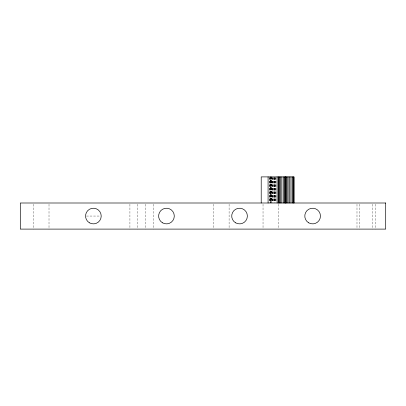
<?xml version="1.0" encoding="UTF-8"?>
<svg xmlns="http://www.w3.org/2000/svg" width="406" height="406" viewBox="0 0 406 406"><rect width="100%" height="100%" fill="white"/><g stroke="black" fill="none" stroke-linecap="round" stroke-linejoin="round"><path stroke-width="0.3" stroke-dasharray="2.03 1.52" d="M86.432 216.048L100.597 216.048M375.261 204.243L375.261 229.101M372.652 204.243L372.652 229.101M359.599 204.243L359.599 229.101M356.991 204.243L356.991 229.101M278.689 204.243L278.689 229.101M276.05 177.523L276.05 202.381M275.177 177.523L275.177 202.381M275.106 177.523L275.106 202.381M274.989 177.523L274.989 202.381M274.923 177.523L274.923 202.381M274.674 177.523L274.674 202.381M274.451 177.523L274.451 202.381M274.319 177.523L274.319 202.381M273.431 177.523L273.466 202.381M273.121 177.523L273.121 202.381M272.974 177.523L272.923 202.381M272.736 177.523L272.736 202.381M272.238 177.523L272.238 202.381M272.015 177.523L272.066 202.381M271.837 176.899L271.837 202.381M271.787 177.523L271.787 202.381M271.457 176.899L271.457 202.381M271.249 176.899L271.249 202.381M271 176.899L271 202.381M270.964 176.899L270.964 202.381M270.817 176.899L270.817 202.381M270.736 177.523L270.741 202.381M270.685 177.523L270.685 202.381M270.609 176.899L270.609 202.381M270.482 176.899L270.472 202.381M270.31 176.899L270.305 202.381M270.081 176.899L270.081 202.381M269.99 177.523L269.99 202.381M269.66 177.523L269.64 202.381M269.315 177.523L269.351 202.381M263.032 204.243L263.032 229.101M229.101 204.243L229.101 229.101M213.439 204.243L213.439 229.101M153.412 204.243L153.412 229.101M145.581 204.243L145.581 229.101M137.751 204.243L137.751 229.101M129.92 204.243L129.92 229.101M49.009 204.243L49.009 229.101M33.348 204.243L33.348 229.101"/><path stroke-width="0.61" d="M294.01 203L294.01 176.899L261.21 176.899L261.21 203M293.842 176.899L293.842 203M293.102 176.899L293.102 203M292.224 176.899L292.224 203M290.94 176.899L290.94 203M289.422 176.899L289.422 203M288.103 176.899L288.103 203M287.032 176.899L287.032 203M286.22 176.899L286.22 203M285.657 176.899L285.657 203M285.525 176.899L285.525 203M285.098 176.899L285.098 203M284.347 176.899L284.347 203M283.276 176.899L283.276 203M281.876 176.899L281.876 203M280.754 176.899L280.754 203M279.749 176.899L279.749 203M278.907 176.899L278.907 203M278.257 176.899L278.257 203M277.11 176.899L277.11 203M268.077 176.899L268.077 203M385.7 203L20.3 203L20.3 229.101L385.7 229.101L385.7 203M308.707 222.833A7.831 7.831 0 0 0 320.451 216.048A7.831 7.831 0 0 0 308.707 209.268A7.831 7.831 0 0 0 308.707 222.833M235.627 222.833A7.831 7.831 0 0 0 247.371 216.048A7.831 7.831 0 0 0 235.627 209.268A7.831 7.831 0 0 0 235.627 222.833M162.547 222.833A7.831 7.831 0 0 0 174.291 216.048A7.831 7.831 0 0 0 162.547 209.268A7.831 7.831 0 0 0 162.547 222.833M89.467 222.833A7.831 7.831 0 0 0 101.211 216.048A7.831 7.831 0 0 0 89.467 209.268A7.831 7.831 0 0 0 89.467 222.833"/></g></svg>
